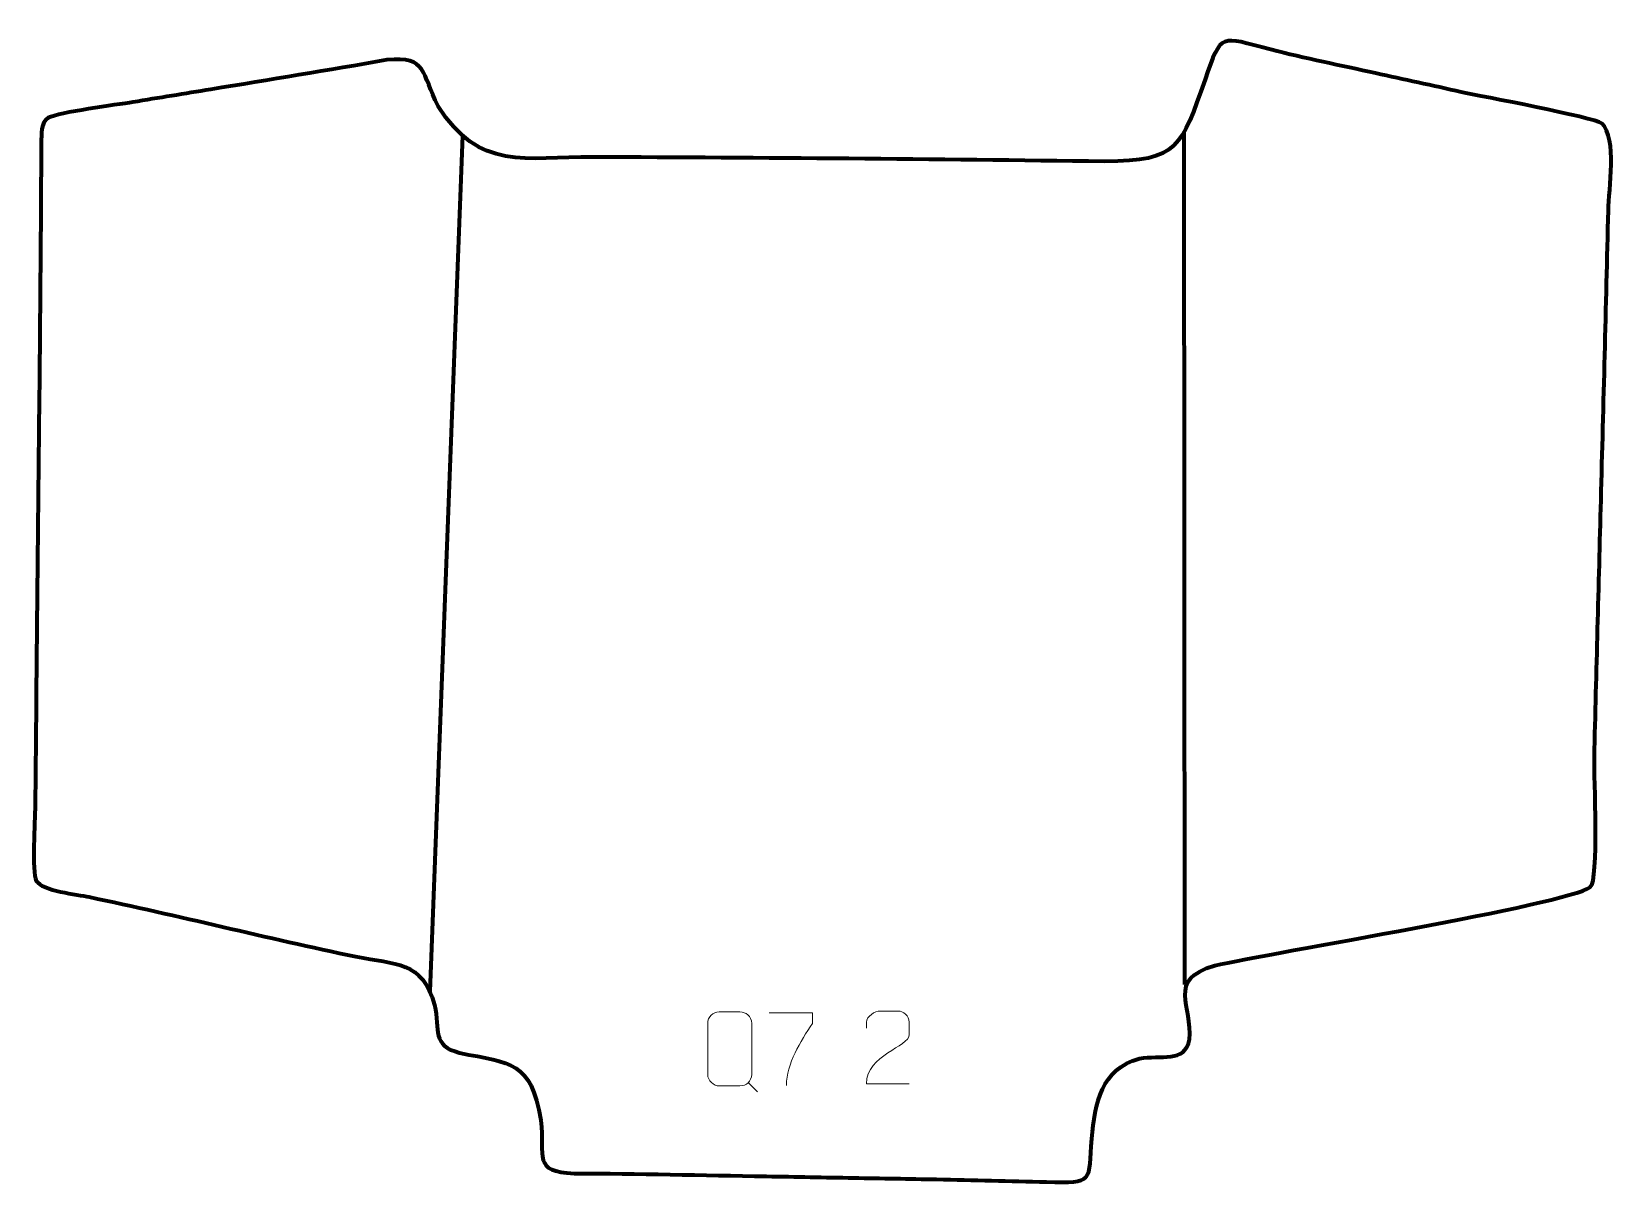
# Model space of a CAD drawing. Header units: millimetres. Extents: x -516 to 29, y 292 to 688.
import ezdxf

# ---------------------------------------------------------------- set-up
doc = ezdxf.new("R2010")
doc.units = ezdxf.units.MM
doc.header["$MEASUREMENT"] = 0
doc.layers.add('layer 2', color=7, linetype='Continuous')
doc.layers.add('layer 3', color=7, linetype='Continuous')

msp = doc.modelspace()

# ---------------------------------------------------------------- linework, layer by layer
at = {"layer": 'layer 2', "color": 140, "lineweight": 158}
for points in [[(-368.0066, 652.566), (-368.0066, 652.566), (-379.2534, 358.4267), (-379.2534, 358.4267)], [(-120.0639, 653.5939), (-120.0639, 653.5939), (-119.8316, 360.8202), (-119.8316, 360.8202)]]:
    msp.add_open_spline(points, degree=3, dxfattribs=at)
at = {"layer": 'layer 3', "color": 242, "lineweight": 158}
msp.add_open_spline([(-514.2961, 485.0795), (-513.9881, 515.0556), (-513.68, 545.0318), (-513.372, 575.008), (-513.372, 575.008), (-513.1146, 600.0471), (-512.9988, 625.0725), (-512.7798, 650.1002), (-512.7798, 650.1002), (-512.757, 652.7078), (-512.9994, 657.213), (-510.3863, 658.6413), (-510.3863, 658.6413), (-506.7771, 660.6141), (-486.8494, 663.1514), (-481.3038, 664.0613), (-481.3038, 664.0613), (-472.3879, 665.5243), (-463.472, 666.9871), (-454.5561, 668.45), (-454.5561, 668.45), (-434.3401, 671.7671), (-414.1342, 674.9672), (-393.975, 678.6102), (-393.975, 678.6102), (-379.8508, 679.9878), (-382.3093, 673.9771), (-376.3265, 662.747), (-376.3265, 662.747), (-362.5019, 640.2911), (-346.1922, 645.2105), (-323.0514, 645.1626), (-323.0514, 645.1626), (-264.422, 645), (-205.8832, 644.4505), (-147.2602, 643.6752), (-147.2602, 643.6752), (-121.8196, 643.7496), (-120.8415, 648.8666), (-112.7473, 671.8346), (-112.7473, 671.8346), (-106.9506, 688.2832), (-107.8396, 686.6617), (-90.162, 682.1481), (-90.162, 682.1481), (-78.3414, 679.1299), (-66.0659, 676.6477), (-54.1234, 674.0194), (-54.1234, 674.0194), (-44.325, 671.863), (-34.5267, 669.7066), (-24.7284, 667.5502), (-24.7284, 667.5502), (-17.8417, 666.0897), (20.9317, 658.7983), (23.7029, 656.7672), (23.7029, 656.7672), (28.9697, 651.5485), (26.0846, 634.2314), (25.9129, 626.8482), (25.9129, 626.8482), (25.1409, 593.6529), (24.2407, 560.4604), (23.3837, 527.2671), (23.3837, 527.2671), (22.6224, 497.7758), (21.8004, 468.286), (21.0998, 438.7932), (21.0998, 438.7932), (20.9437, 432.2223), (22.7861, 396.5608), (19.6743, 394.2795), (19.6743, 394.2795), (11.4059, 388.2175), (-90.2937, 371.7691), (-109.4279, 367.2891), (-109.4279, 367.2891), (-126.1646, 362.6013), (-116.8691, 353.2179), (-118.1236, 341.9052), (-118.1236, 341.9052), (-119.6254, 333.5788), (-128.0014, 336.7581), (-135.2872, 335.3259), (-135.2872, 335.3259), (-148.4746, 331.9117), (-150.6078, 319.8397), (-151.6507, 307.8801), (-151.6507, 307.8801), (-152.9438, 293.052), (-150.5016, 292.4704), (-167.2724, 292.9315), (-167.2724, 292.9315), (-179.9004, 293.2786), (-192.3736, 293.6065), (-205.012, 293.834), (-205.012, 293.834), (-214.5065, 294.0049), (-224.001, 294.1759), (-233.4955, 294.3468), (-233.4955, 294.3468), (-243.4897, 294.5267), (-253.4839, 294.7066), (-263.4781, 294.8865), (-263.4781, 294.8865), (-285.5456, 295.2837), (-307.5854, 295.7959), (-329.6556, 295.8597), (-329.6556, 295.8597), (-344.1356, 296.5673), (-339.5958, 301.3407), (-341.044, 314.1562), (-341.044, 314.1562), (-344.5961, 334.7504), (-351.1751, 333.6103), (-369.0061, 337.323), (-369.0061, 337.323), (-378.6647, 339.843), (-375.6394, 344.9906), (-377.6466, 353.7904), (-377.6466, 353.7904), (-381.6777, 369.0093), (-391.054, 367.6293), (-404.6076, 370.4063), (-404.6076, 370.4063), (-435.3352, 376.7419), (-465.7373, 384.5304), (-496.3089, 390.8968), (-496.3089, 390.8968), (-500.3338, 391.735), (-512.5182, 392.9132), (-514.5052, 396.4745), (-514.5052, 396.4745), (-516.0794, 399.296), (-514.9715, 417.4517), (-514.9175, 422.084), (-514.9175, 422.084), (-514.6788, 442.5824), (-514.5206, 463.0815), (-514.3114, 483.5802), (-514.3114, 483.5802), (-514.3114, 483.5802), (-514.2961, 485.0795), (-514.2961, 485.0795)], degree=3, knots=[0, 0, 0, 0, 0.02702703, 0.02702703, 0.02702703, 0.02702703, 0.05405405, 0.05405405, 0.05405405, 0.05405405, 0.08108108, 0.08108108, 0.08108108, 0.08108108, 0.10810811, 0.10810811, 0.10810811, 0.10810811, 0.13513514, 0.13513514, 0.13513514, 0.13513514, 0.16216216, 0.16216216, 0.16216216, 0.16216216, 0.18918919, 0.18918919, 0.18918919, 0.18918919, 0.21621622, 0.21621622, 0.21621622, 0.21621622, 0.24324324, 0.24324324, 0.24324324, 0.24324324, 0.27027027, 0.27027027, 0.27027027, 0.27027027, 0.2972973, 0.2972973, 0.2972973, 0.2972973, 0.32432432, 0.32432432, 0.32432432, 0.32432432, 0.35135135, 0.35135135, 0.35135135, 0.35135135, 0.37837838, 0.37837838, 0.37837838, 0.37837838, 0.40540541, 0.40540541, 0.40540541, 0.40540541, 0.43243243, 0.43243243, 0.43243243, 0.43243243, 0.45945946, 0.45945946, 0.45945946, 0.45945946, 0.48648649, 0.48648649, 0.48648649, 0.48648649, 0.51351351, 0.51351351, 0.51351351, 0.51351351, 0.54054054, 0.54054054, 0.54054054, 0.54054054, 0.56756757, 0.56756757, 0.56756757, 0.56756757, 0.59459459, 0.59459459, 0.59459459, 0.59459459, 0.62162162, 0.62162162, 0.62162162, 0.62162162, 0.64864865, 0.64864865, 0.64864865, 0.64864865, 0.67567568, 0.67567568, 0.67567568, 0.67567568, 0.7027027, 0.7027027, 0.7027027, 0.7027027, 0.72972973, 0.72972973, 0.72972973, 0.72972973, 0.75675676, 0.75675676, 0.75675676, 0.75675676, 0.78378378, 0.78378378, 0.78378378, 0.78378378, 0.81081081, 0.81081081, 0.81081081, 0.81081081, 0.83783784, 0.83783784, 0.83783784, 0.83783784, 0.86486486, 0.86486486, 0.86486486, 0.86486486, 0.89189189, 0.89189189, 0.89189189, 0.89189189, 0.91891892, 0.91891892, 0.91891892, 0.91891892, 0.94594595, 0.94594595, 0.94594595, 0.94594595, 1, 1, 1, 1], dxfattribs=at)
at = {"layer": 'layer 3', "color": 250, "lineweight": 9}
for points, knots in [([(-279.717, 351.3692), (-277.3492, 351.3692), (-274.9812, 351.3692), (-272.6132, 351.3692), (-272.6132, 351.3692), (-270.6314, 351.4054), (-268.6041, 349.8869), (-268.577, 347.4053), (-268.577, 347.4053), (-268.5773, 341.5547), (-268.5773, 335.7038), (-268.577, 329.8524), (-268.577, 329.8524), (-268.7192, 327.4871), (-270.4267, 325.9808), (-272.6132, 325.9698), (-272.6132, 325.9698), (-274.9872, 325.9703), (-277.361, 325.9703), (-279.7345, 325.9698), (-279.7345, 325.9698), (-281.6944, 325.8626), (-283.7022, 327.7811), (-283.6907, 329.8348), (-283.6907, 329.8348), (-283.6904, 335.7088), (-283.6904, 341.5826), (-283.6907, 347.456), (-283.6907, 347.456), (-283.6864, 349.6326), (-281.9082, 351.3829), (-279.717, 351.3692)], [0, 0, 0, 0, 0.11111111, 0.11111111, 0.11111111, 0.11111111, 0.22222222, 0.22222222, 0.22222222, 0.22222222, 0.33333333, 0.33333333, 0.33333333, 0.33333333, 0.44444444, 0.44444444, 0.44444444, 0.44444444, 0.55555556, 0.55555556, 0.55555556, 0.55555556, 0.66666667, 0.66666667, 0.66666667, 0.66666667, 0.77777778, 0.77777778, 0.77777778, 0.77777778, 1, 1, 1, 1]), ([(-262.5417, 351.0947), (-262.5417, 351.0947), (-247.7256, 351.0947), (-247.7256, 351.0947), (-247.7256, 351.0947), (-247.7259, 349.8451), (-247.7259, 348.5955), (-247.7256, 347.3457), (-247.7256, 347.3457), (-251.72, 341.3486), (-256.6352, 333.515), (-256.6352, 326.1362)], [0, 0, 0, 0, 0.25, 0.25, 0.25, 0.25, 0.5, 0.5, 0.5, 0.5, 1, 1, 1, 1]), ([(-214.4092, 326.7089), (-219.3236, 326.7092), (-224.238, 326.7092), (-229.1521, 326.7089), (-229.1521, 326.7089), (-229.1521, 336.6412), (-214.5011, 339.2824), (-214.4092, 343.5927), (-214.4092, 343.5927), (-214.4095, 345.0168), (-214.4095, 346.4405), (-214.4092, 347.8638), (-214.4092, 347.8638), (-214.4261, 349.9409), (-216.5489, 351.6657), (-218.2199, 351.683), (-218.2199, 351.683), (-220.2931, 351.6826), (-222.366, 351.6826), (-224.4384, 351.683), (-224.4384, 351.683), (-226.2605, 351.6995), (-229.0852, 349.9074), (-229.1521, 347.8138), (-229.1521, 347.8138), (-229.1521, 347.8138), (-229.1521, 345.759), (-229.1521, 345.759)], [0, 0, 0, 0, 0.125, 0.125, 0.125, 0.125, 0.25, 0.25, 0.25, 0.25, 0.375, 0.375, 0.375, 0.375, 0.5, 0.5, 0.5, 0.5, 0.625, 0.625, 0.625, 0.625, 0.75, 0.75, 0.75, 0.75, 1, 1, 1, 1])]:
    msp.add_open_spline(points, degree=3, knots=knots, dxfattribs=at)
msp.add_open_spline([(-269.7869, 327.0678), (-269.7869, 327.0678), (-266.5767, 323.8609), (-266.5767, 323.8609)], degree=3, dxfattribs=at)

doc.saveas('drawing.dxf')
